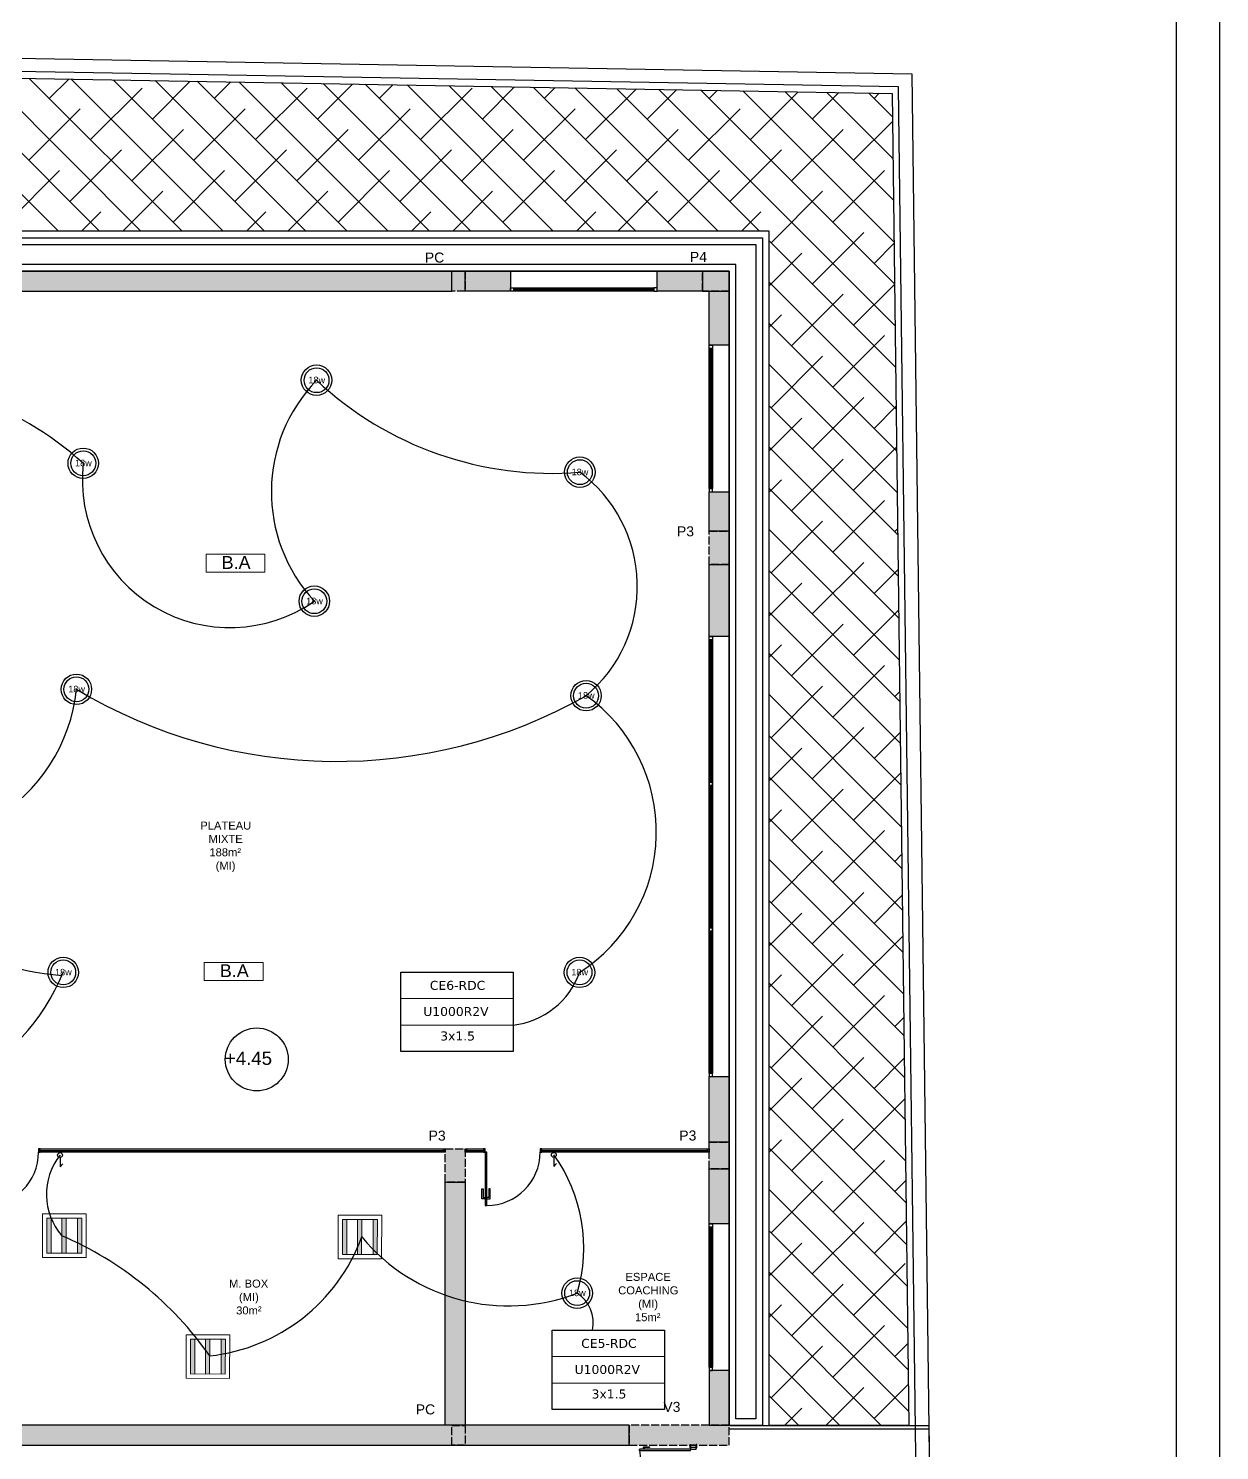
# Model space of a CAD drawing. Header units: millimetres. Extents: x 31778 to 54642, y 18502 to 28743.
# Drawn here: x 46196 to 47983, y 19904 to 22037 of the extents above; entities that cross this region are included whole.
import ezdxf
from ezdxf.enums import TextEntityAlignment as Align

# ---------------------------------------------------------------- set-up
doc = ezdxf.new("R2010")
doc.units = ezdxf.units.MM
for name, pattern in [('ACAD_ISO02W100', [15, 12, -3]), ('ACAD_ISO03W100', [30, 12, -18]), ('DASHED2', [0.375, 0.25, -0.125])]:
    doc.linetypes.add(name, pattern=pattern)
for name, color, linetype in [('BS', 1, 'Continuous'), ('CIRCUITS ECLAIRAGE', 1, 'Continuous'), ('ECLAIRAGE', 6, 'Continuous'), ('MUR BAS', 7, 'Continuous'), ('Plan Archi', 8, 'Continuous')]:
    doc.layers.add(name, color=color, linetype=linetype)
doc.layers.add('STRUCTURE POUTRES', color=5, linetype='ACAD_ISO03W100', lineweight=20)
doc.styles.add('ARIAL', font='arial.ttf')
doc.styles.get("Standard").update_dxf_attribs({"font": 'arial.ttf'})
doc.styles.add('STD', font='arial.ttf')
doc.styles.add('Verdana', font='verdana.ttf')

# ---------------------------------------------------------------- blocks, each defined once
blk = doc.blocks.new('18w')
at = {"layer": 'MUR BAS', "color": 1}
for radius in [46.6, 38.1]:
    blk.add_circle((54837.7, -12071.2), radius, dxfattribs=at)
at = {"layer": 'MUR BAS', "color": 1, "insert": (54812.6, -12060.4), "char_height": 20, "attachment_point": 1}
blk.add_mtext_dynamic_manual_height_columns('18w', width=53.485, gutter_width=100, heights=[0], dxfattribs=at)
blk = doc.blocks.new('12')
at = {"layer": 'ECLAIRAGE', "lineweight": 0, "ltscale": 0.5}
h = blk.add_hatch(color=1, dxfattribs=at)
h.set_gradient(color1=(255, 0, 0), one_color=1, tint=1)
h.paths.add_polyline_path([(-0.24, 0.215), (-0.24, 0.156), (0.24, 0.156), (0.24, 0.215)])
h.paths.add_polyline_path([(0.24, -0.059), (0.24, 0), (-0.24, 0), (-0.24, -0.059)])
h.paths.add_polyline_path([(-0.24, -0.206), (-0.24, -0.265), (0.24, -0.265), (0.24, -0.206)])
at = {"layer": 'ECLAIRAGE', "color": 1, "lineweight": 0, "ltscale": 0.5}
for p, q in [((-0.24, 0.156), (0.24, 0.156)), ((-0.24, 0), (0.24, 0)), ((-0.24, -0.059), (0.24, -0.059)), ((-0.24, -0.206), (0.24, -0.206))]:
    blk.add_line(p, q, dxfattribs=at)
for points in [[(-0.3, -0.325), (0.3, -0.325), (0.3, 0.275), (-0.3, 0.275)], [(-0.24, -0.265), (0.24, -0.265), (0.24, 0.215), (-0.24, 0.215)]]:
    blk.add_lwpolyline(points, close=True, dxfattribs=at)
blk = doc.blocks.new('interrupteur simple allumage')
at = {"color": 3}
for p, q in [((0, -27473), (-13941, -42319)), ((0, -73626), (0, -27473))]:
    blk.add_line(p, q, dxfattribs=at)
blk.add_circle((0, -85871), 12245, dxfattribs=at)
blk = doc.blocks.new("bloc d'ambiance")
at = {"layer": 'BS', "color": 5, "lineweight": 20}
blk.add_lwpolyline([(22.1, 6.7), (22.1, -6.7), (-22.1, -6.7), (-22.1, 6.7)], close=True, dxfattribs=at)
at = {"layer": 'BS', "insert": (-10.4, 5.4), "char_height": 9.63, "width": 35.96, "attachment_point": 1, "style": 'STD'}
blk.add_mtext('B.A', dxfattribs=at)
blk = doc.blocks.new('ETIQ ECL')
at = {"color": 6, "linetype": 'ByBlock'}
blk.add_lwpolyline([(-28.09, 19.8), (28.09, 19.8), (28.09, -19.8), (-28.09, -19.8)], close=True, dxfattribs=at)
at = {"layer": 'STRUCTURE POUTRES', "color": 6, "linetype": 'ByBlock'}
for points in [[(-28.09, 19.8), (28.09, 19.8), (28.09, 6.6), (-28.09, 6.6)], [(-28.09, 6.6), (28.09, 6.6), (28.09, -6.6), (-28.09, -6.6)], [(-28.09, -6.6), (28.09, -6.6), (28.09, -19.8), (-28.09, -19.8)]]:
    blk.add_lwpolyline(points, close=True, dxfattribs=at)
at = {"layer": 'STRUCTURE POUTRES', "color": 6, "linetype": 'ByBlock', "style": 'Verdana'}
for tag, p in [('CIRCUIT', (0.33, 10.99)), ('CABLE', (-0.49, -2.08)), ('SECTION', (0.37, -14.32))]:
    blk.add_attdef(tag, text='', height=4.5, dxfattribs=at).set_placement(p, align=Align.CENTER)

msp = doc.modelspace()

# ---------------------------------------------------------------- hatches: boundary and pattern name
at = {"layer": 'Plan Archi'}
h = msp.add_hatch(color=256, dxfattribs=at)
h.dxf.hatch_style = 1
h.paths.add_polyline_path([(46098.746, 21673.184), (46098.746, 21643.185), (46831.244, 21643.185), (46831.244, 21673.184)])
at = {"layer": 'Plan Archi', "linetype": 'ACAD_ISO02W100'}
for points in [[(46831.244, 21673.185), (46851.244, 21673.185), (46851.244, 21643.185), (46831.244, 21643.185)], [(47207.264, 21673.185), (47247.264, 21673.185), (47247.264, 21643.185), (47207.264, 21643.185)], [(47247.264, 21283.3), (47247.264, 21233.3), (47217.264, 21233.3), (47217.264, 21283.3)], [(46851.374, 20356.722), (46851.374, 20306.722), (46821.374, 20306.722), (46821.374, 20356.722)], [(47247.264, 20366.684), (47247.264, 20326.684), (47217.264, 20326.684), (47217.264, 20366.684)], [(46831.244, 19941.799), (46851.244, 19941.799), (46851.244, 19911.959), (46831.244, 19911.959)]]:
    msp.add_hatch(color=256, dxfattribs=at).paths.add_polyline_path(points)
at = {"layer": 'Plan Archi'}
h = msp.add_hatch(color=256, dxfattribs=at)
h.dxf.hatch_style = 1
h.paths.add_polyline_path([(46851.244, 21643.185), (46851.244, 21673.185), (46919.254, 21673.185), (46919.254, 21643.185)])
h = msp.add_hatch(color=256, dxfattribs=at)
h.dxf.hatch_style = 1
h.paths.add_polyline_path([(47139.254, 21643.185), (47139.254, 21673.185), (47207.264, 21673.185), (47207.264, 21643.185)])
at = {"layer": 'Plan Archi', "linetype": 'ACAD_ISO02W100'}
h = msp.add_hatch(color=256, dxfattribs=at)
h.dxf.hatch_style = 1
h.paths.add_polyline_path([(47247.264, 21673.185), (47207.264, 21673.185), (47207.264, 21643.185), (47247.264, 21643.185)])
at = {"layer": 'Plan Archi'}
h = msp.add_hatch(color=256, dxfattribs=at)
h.dxf.hatch_style = 1
h.paths.add_polyline_path([(47217.264, 21562.08), (47217.264, 21643.185), (47247.264, 21643.185), (47247.264, 21562.08)])
h = msp.add_hatch(color=256, dxfattribs=at)
h.dxf.hatch_style = 1
h.paths.add_polyline_path([(47217.264, 21283.3), (47217.264, 21342.08), (47247.264, 21342.08), (47247.264, 21283.3)])
h = msp.add_hatch(color=256, dxfattribs=at)
h.dxf.hatch_style = 1
h.paths.add_polyline_path([(47217.264, 21125.072), (47217.264, 21233.3), (47247.264, 21233.3), (47247.264, 21125.072)])
h = msp.add_hatch(color=256, dxfattribs=at)
h.dxf.hatch_style = 1
h.paths.add_polyline_path([(47217.264, 20366.684), (47217.264, 20465.072), (47247.264, 20465.072), (47247.264, 20366.684)])
h = msp.add_hatch(color=256, dxfattribs=at)
h.dxf.hatch_style = 1
h.paths.add_polyline_path([(47217.264, 20244.242), (47217.264, 20326.684), (47247.264, 20326.684), (47247.264, 20244.242)])
h = msp.add_hatch(color=256, dxfattribs=at)
h.dxf.hatch_style = 1
h.paths.add_polyline_path([(46821.374, 20306.722), (46851.374, 20306.722), (46851.374, 19941.959), (46821.374, 19941.959)])
h = msp.add_hatch(color=256, dxfattribs=at)
h.dxf.hatch_style = 1
h.paths.add_polyline_path([(47217.264, 20024.242), (47217.264, 19941.959), (47247.264, 19941.959), (47247.264, 20024.242)])
h = msp.add_hatch(color=256, dxfattribs=at)
h.dxf.hatch_style = 1
h.paths.add_polyline_path([(47097.509, 19941.959), (46098.746, 19941.959), (46098.746, 19911.959), (47097.509, 19911.959)])
at = {"layer": 'Plan Archi', "linetype": 'ACAD_ISO02W100'}
h = msp.add_hatch(color=256, dxfattribs=at)
h.dxf.hatch_style = 1
h.paths.add_polyline_path([(47247.264, 19941.959), (47097.509, 19941.959), (47097.509, 19911.959), (47247.264, 19911.959)])

# ---------------------------------------------------------------- linework, layer by layer
msp.add_lwpolyline([(47983.034, 23032.142), (47983.034, 19041.142), (42393.034, 19041.142), (42393.034, 23032.142)], close=True)
msp.add_lwpolyline([(42458.034, 19422.138), (42458.034, 22967.142), (47918.034, 22967.142), (47918.034, 19422.138)])
at = {"layer": 'CIRCUITS ECLAIRAGE', "color": 6}
for centre, radius, start, end in [((45950.978, 21023.749), 487.469, 47.833355, 94.637112), ((46801.308, 21342.132), 240.821, 135.933216, 222.923037), ((46980.894, 21884.81), 514.888, 226.775778, 274.722105), ((46498.553, 21360.297), 221.729, 173.587906, 304.757401), ((46896.288, 21200.359), 213.249, 309.750856, 53.450422), ((46013.823, 21071.47), 255.452, 245.569612, 354.275174), ((46658.547, 21697.275), 759.408, 239.050822, 299.513174), ((46887.649, 20832.206), 250.445, 302.655985, 54.621861), ((46281.213, 21038.045), 422.874, 208.096298, 265.2531), ((45946.225, 20745.177), 326.378, 257.451845, 337.703605), ((46910.393, 20660.835), 119.129, 276.112369, 340.643138), ((46318.236, 20288.419), 95.208, 141.767832, 220.683118), ((46790.422, 20208.357), 238.766, 343.427026, 35.712511), ((46040.617, 19746.587), 521.896, 35.032455, 66.821013), ((46438.589, 20318.687), 274.088, 276.151342, 339.911901), ((46916.263, 20407.23), 286.159, 219.672231, 291.097812), ((46990.177, 20095.794), 53.131, 347.821561, 56.800768)]:
    msp.add_arc(centre, radius, start, end, dxfattribs=at)
at = {"layer": 'Plan Archi', "color": 0}
for p, q in [((47501.491, 21949.507), (44986.09, 21993.691)), ((45005.654, 22013.35), (47521.244, 21969.163)), ((47521.244, 21969.163), (47551.086, 19611.799)), ((47531.084, 19611.799), (47501.491, 21949.507))]:
    msp.add_line(p, q, dxfattribs=at)
at = {"layer": 'Plan Archi'}
for p, q in [((44976.309, 21983.861), (47491.615, 21939.679)), ((46008.35, 21965.733), (46240.899, 21733.184)), ((46071.328, 21964.627), (46302.77, 21733.184)), ((46134.306, 21963.52), (46364.642, 21733.184)), ((46197.284, 21962.414), (46426.514, 21733.184)), ((46227.36, 21932.338), (46256.399, 21961.376)), ((46260.262, 21961.308), (46488.386, 21733.184)), ((46323.24, 21960.202), (46550.257, 21733.184)), ((46382.04, 21901.402), (46438.81, 21958.172)), ((46386.218, 21959.095), (46612.129, 21733.184)), ((46449.196, 21957.989), (46674.001, 21733.184)), ((46474.848, 21932.338), (46499.614, 21957.104)), ((46512.174, 21956.883), (46735.873, 21733.185)), ((46575.152, 21955.777), (46797.745, 21733.185)), ((46629.527, 21901.402), (46682.025, 21953.9)), ((46638.13, 21954.671), (46859.616, 21733.185)), ((46701.108, 21953.564), (46921.488, 21733.185)), ((46722.335, 21932.338), (46742.829, 21952.831)), ((46764.087, 21952.458), (46983.36, 21733.185)), ((46827.065, 21951.352), (47045.232, 21733.185)), ((46289.232, 21870.466), (46366.572, 21947.806)), ((46536.72, 21870.466), (46614.059, 21947.806)), ((46784.207, 21870.466), (46861.547, 21947.806)), ((46877.015, 21901.402), (46925.24, 21949.627)), ((46890.043, 21950.246), (47107.103, 21733.185)), ((46953.021, 21949.139), (47168.975, 21733.185)), ((46969.823, 21932.338), (46986.044, 21948.559)), ((47015.999, 21948.033), (47230.847, 21733.185)), ((47031.694, 21870.466), (47107.652, 21946.423)), ((47078.977, 21946.927), (47292.719, 21733.185)), ((47124.502, 21901.402), (47168.456, 21945.355)), ((47141.955, 21945.821), (47496.019, 21591.757)), ((47204.933, 21944.714), (47495.226, 21654.422)), ((47217.31, 21932.338), (47229.259, 21944.287)), ((47267.911, 21943.608), (47494.432, 21717.087)), ((47279.182, 21870.466), (47350.867, 21942.151)), ((47330.889, 21942.502), (47493.639, 21779.752)), ((47371.99, 21901.402), (47411.671, 21941.083)), ((47393.867, 21941.396), (47492.846, 21842.417)), ((47456.845, 21940.29), (47492.053, 21905.082)), ((47464.797, 21932.338), (47472.475, 21940.015)), ((47491.615, 21939.679), (47516.906, 19941.799)), ((46196.425, 21839.53), (46273.764, 21916.87)), ((46443.912, 21839.53), (46521.252, 21916.87)), ((46691.399, 21839.53), (46768.739, 21916.87)), ((46938.887, 21839.53), (47016.226, 21916.87)), ((47186.374, 21839.53), (47263.714, 21916.87)), ((47433.861, 21839.53), (47492.145, 21897.813)), ((46351.104, 21808.594), (46428.444, 21885.934)), ((46598.591, 21808.594), (46675.931, 21885.934)), ((46846.079, 21808.594), (46923.419, 21885.934)), ((47093.566, 21808.594), (47170.906, 21885.934)), ((47341.054, 21808.594), (47418.393, 21885.934)), ((46258.296, 21777.658), (46335.636, 21854.998)), ((46505.784, 21777.658), (46583.124, 21854.998)), ((46753.271, 21777.658), (46830.611, 21854.998)), ((47000.758, 21777.658), (47078.098, 21854.998)), ((47248.246, 21777.658), (47325.586, 21854.998)), ((46165.489, 21746.722), (46242.828, 21824.062)), ((46412.976, 21746.722), (46490.316, 21824.062)), ((46660.463, 21746.722), (46737.803, 21824.062)), ((46907.951, 21746.722), (46985.291, 21824.062)), ((47155.438, 21746.722), (47232.778, 21824.062)), ((47402.925, 21746.722), (47480.265, 21824.062)), ((46337.566, 21733.184), (46397.508, 21793.126)), ((46585.054, 21733.184), (46644.995, 21793.126)), ((46832.541, 21733.185), (46892.483, 21793.126)), ((47080.029, 21733.185), (47139.97, 21793.126)), ((47310.118, 21715.786), (47387.457, 21793.126)), ((46275.694, 21733.184), (46304.7, 21762.19)), ((46523.182, 21733.184), (46552.188, 21762.19)), ((46770.67, 21733.185), (46799.675, 21762.19)), ((47018.157, 21733.185), (47047.162, 21762.19)), ((47265.645, 21733.185), (47294.65, 21762.19)), ((47307.264, 21733.185), (44841.368, 21733.182)), ((44841.368, 21723.182), (47297.264, 21723.185)), ((47297.264, 21723.185), (47297.264, 19941.799)), ((47307.264, 19941.799), (47307.264, 21733.185)), ((47307.264, 21718.64), (47496.812, 21529.092)), ((47371.99, 21653.914), (47449.329, 21731.254)), ((44851.368, 21713.182), (47287.264, 21713.185)), ((47287.264, 21713.185), (47287.264, 19951.799)), ((47307.264, 21651.061), (47356.522, 21700.318)), ((47464.797, 21684.85), (47494.465, 21714.518)), ((47247.264, 21673.185), (44841.368, 21673.182)), ((47257.264, 21683.185), (44851.368, 21683.182)), ((46831.244, 21673.184), (46098.746, 21673.184)), ((46831.244, 21643.185), (46831.244, 21673.184)), ((46851.244, 21643.185), (46851.244, 21673.185)), ((46851.244, 21673.185), (46919.254, 21673.185)), ((46919.254, 21673.185), (46919.254, 21643.185)), ((47139.254, 21673.185), (46919.254, 21673.185)), ((47139.254, 21643.185), (47139.254, 21673.185)), ((47139.254, 21673.185), (47207.264, 21673.185)), ((47207.264, 21673.185), (47207.264, 21643.185)), ((47247.264, 19941.799), (47247.264, 21673.185)), ((47257.264, 19951.799), (47257.264, 21683.185)), ((47307.264, 21656.768), (47497.606, 21466.426)), ((47433.861, 21592.042), (47495.238, 21653.42)), ((46098.746, 21643.185), (46831.244, 21643.185)), ((46919.254, 21643.185), (46851.244, 21643.185)), ((46919.254, 21648.185), (46924.254, 21648.185)), ((46919.254, 21643.185), (46919.254, 21648.185)), ((46924.254, 21643.185), (46919.254, 21643.185)), ((46924.254, 21648.185), (47134.254, 21648.185)), ((46924.254, 21648.185), (46924.254, 21643.185)), ((46924.254, 21646.935), (46925.754, 21646.935)), ((46924.254, 21644.435), (46924.254, 21646.935)), ((46925.754, 21644.435), (46924.254, 21644.435)), ((47134.254, 21643.185), (46924.254, 21643.185)), ((46925.754, 21646.935), (46925.754, 21644.435)), ((46925.754, 21645.185), (46925.754, 21646.185)), ((46925.754, 21646.185), (47132.754, 21646.185)), ((47132.754, 21645.185), (46925.754, 21645.185)), ((47134.254, 21646.935), (47132.754, 21646.935)), ((47132.754, 21646.935), (47132.754, 21644.435)), ((47132.754, 21646.185), (47132.754, 21645.185)), ((47132.754, 21644.435), (47134.254, 21644.435)), ((47139.254, 21648.185), (47134.254, 21648.185)), ((47134.254, 21648.185), (47134.254, 21643.185)), ((47134.254, 21644.435), (47134.254, 21646.935)), ((47134.254, 21643.185), (47139.254, 21643.185)), ((47139.254, 21643.185), (47139.254, 21648.185)), ((47207.264, 21643.185), (47139.254, 21643.185)), ((47217.264, 21562.08), (47217.264, 21643.185)), ((47217.264, 21643.185), (47247.264, 21643.185)), ((47247.264, 21643.185), (47247.264, 21562.08)), ((47341.054, 21561.107), (47418.393, 21638.446)), ((47307.264, 21589.189), (47325.586, 21607.51)), ((47307.264, 21594.896), (47498.399, 21403.761)), ((47402.925, 21499.235), (47480.265, 21576.575)), ((47247.264, 21562.08), (47217.264, 21562.08)), ((47217.264, 21557.08), (47217.264, 21562.08)), ((47217.264, 21562.08), (47222.264, 21562.08)), ((47217.264, 21347.08), (47217.264, 21557.08)), ((47222.264, 21557.08), (47217.264, 21557.08)), ((47218.514, 21555.58), (47218.514, 21557.08)), ((47218.514, 21557.08), (47221.014, 21557.08)), ((47221.014, 21555.58), (47218.514, 21555.58)), ((47219.264, 21348.58), (47219.264, 21555.58)), ((47219.264, 21555.58), (47220.264, 21555.58)), ((47220.264, 21555.58), (47220.264, 21348.58)), ((47221.014, 21557.08), (47221.014, 21555.58)), ((47222.264, 21562.08), (47222.264, 21557.08)), ((47222.264, 21557.08), (47222.264, 21347.08)), ((47247.264, 21342.08), (47247.264, 21562.08)), ((47310.118, 21468.299), (47387.457, 21545.639)), ((47307.264, 21533.024), (47499.192, 21341.096)), ((47495.733, 21530.171), (47496.785, 21531.223)), ((47371.99, 21406.427), (47449.329, 21483.767)), ((47307.264, 21471.152), (47499.985, 21278.431)), ((47464.797, 21437.363), (47497.559, 21470.124)), ((47307.264, 21403.573), (47356.522, 21452.831)), ((47307.264, 21409.28), (47500.779, 21215.766)), ((47433.861, 21344.555), (47498.332, 21409.026)), ((47341.054, 21313.619), (47418.393, 21390.959)), ((47307.264, 21341.702), (47325.586, 21360.023)), ((47222.264, 21347.08), (47217.264, 21347.08)), ((47217.264, 21347.08), (47217.264, 21342.08)), ((47217.264, 21283.3), (47217.264, 21342.08)), ((47217.264, 21342.08), (47247.264, 21342.08)), ((47217.264, 21342.08), (47222.264, 21342.08)), ((47221.014, 21348.58), (47218.514, 21348.58)), ((47218.514, 21348.58), (47218.514, 21347.08)), ((47218.514, 21347.08), (47221.014, 21347.08)), ((47220.264, 21348.58), (47219.264, 21348.58)), ((47221.014, 21347.08), (47221.014, 21348.58)), ((47222.264, 21342.08), (47222.264, 21347.08)), ((47247.264, 21342.08), (47247.264, 21283.3)), ((47307.264, 21347.409), (47501.572, 21153.101)), ((47402.925, 21251.747), (47480.265, 21329.087)), ((47310.118, 21220.811), (47387.457, 21298.151)), ((47247.264, 21283.3), (47217.264, 21283.3)), ((47307.264, 21285.537), (47502.365, 21090.436)), ((47495.733, 21282.683), (47499.879, 21286.829)), ((47217.264, 21125.072), (47217.264, 21233.3)), ((47217.264, 21233.3), (47247.264, 21233.3)), ((47247.264, 21233.3), (47247.264, 21125.072)), ((47371.99, 21158.94), (47449.329, 21236.279)), ((47464.797, 21189.876), (47500.653, 21225.731)), ((47307.264, 21223.665), (47503.159, 21027.77)), ((47307.264, 21156.086), (47356.522, 21205.343)), ((47307.264, 21161.793), (47503.952, 20965.105)), ((47433.861, 21097.068), (47501.426, 21164.632)), ((47341.054, 21066.132), (47418.393, 21143.472)), ((47247.264, 21125.072), (47217.264, 21125.072)), ((47217.264, 21120.072), (47217.264, 21125.072)), ((47217.264, 21125.072), (47222.264, 21125.072)), ((47217.264, 20906.739), (47217.264, 21120.072)), ((47222.264, 21120.072), (47217.264, 21120.072)), ((47218.514, 21118.572), (47218.514, 21120.072)), ((47218.514, 21120.072), (47221.014, 21120.072)), ((47221.014, 21118.572), (47218.514, 21118.572)), ((47219.264, 20908.239), (47219.264, 21118.572)), ((47219.264, 21118.572), (47220.264, 21118.572)), ((47220.264, 21118.572), (47220.264, 20908.239)), ((47221.014, 21120.072), (47221.014, 21118.572)), ((47222.264, 21125.072), (47222.264, 21120.072)), ((47222.264, 21120.072), (47222.264, 20906.739)), ((47247.264, 20901.739), (47247.264, 21125.072)), ((47307.264, 21094.214), (47325.586, 21112.536)), ((47307.264, 21099.921), (47504.745, 20902.44)), ((47402.925, 21004.26), (47480.265, 21081.6)), ((47307.264, 21038.049), (47505.538, 20839.775)), ((47310.118, 20973.324), (47387.457, 21050.664)), ((47495.733, 21035.196), (47502.973, 21042.436)), ((47307.264, 20976.178), (47506.332, 20777.11)), ((47371.99, 20911.452), (47449.329, 20988.792)), ((47464.797, 20942.388), (47503.746, 20981.337)), ((47307.264, 20908.599), (47356.522, 20957.856)), ((47222.264, 20906.739), (47217.264, 20906.739)), ((47217.264, 20906.739), (47217.264, 20901.739)), ((47217.264, 20901.739), (47217.264, 20906.739)), ((47217.264, 20906.739), (47222.264, 20906.739)), ((47221.014, 20908.239), (47218.514, 20908.239)), ((47218.514, 20908.239), (47218.514, 20906.739)), ((47218.514, 20906.739), (47221.014, 20906.739)), ((47220.264, 20908.239), (47219.264, 20908.239)), ((47221.014, 20906.739), (47221.014, 20908.239)), ((47222.264, 20901.739), (47222.264, 20906.739)), ((47222.264, 20906.739), (47222.264, 20901.739)), ((47247.264, 20683.405), (47247.264, 20906.739)), ((47307.264, 20914.306), (47507.125, 20714.445)), ((47433.861, 20849.58), (47504.52, 20920.239)), ((47217.264, 20688.405), (47217.264, 20901.739)), ((47217.264, 20901.739), (47222.264, 20901.739)), ((47222.264, 20901.739), (47217.264, 20901.739)), ((47218.514, 20900.239), (47218.514, 20901.739)), ((47218.514, 20901.739), (47221.014, 20901.739)), ((47221.014, 20900.239), (47218.514, 20900.239)), ((47219.264, 20689.905), (47219.264, 20900.239)), ((47219.264, 20900.239), (47220.264, 20900.239)), ((47220.264, 20900.239), (47220.264, 20689.905)), ((47221.014, 20901.739), (47221.014, 20900.239)), ((47222.264, 20901.739), (47222.264, 20688.405)), ((47341.054, 20818.644), (47418.393, 20895.984)), ((47307.264, 20846.727), (47325.586, 20865.048)), ((47307.264, 20852.434), (47507.918, 20651.78)), ((47402.925, 20756.773), (47480.265, 20834.112)), ((47310.118, 20725.837), (47387.457, 20803.176)), ((47307.264, 20790.562), (47508.712, 20589.115)), ((47495.733, 20787.709), (47506.067, 20798.042)), ((47371.99, 20663.965), (47449.329, 20741.305)), ((47464.797, 20694.901), (47506.84, 20736.944)), ((47307.264, 20728.69), (47509.505, 20526.449)), ((47307.264, 20661.111), (47356.522, 20710.369)), ((47222.264, 20688.405), (47217.264, 20688.405)), ((47217.264, 20688.405), (47217.264, 20683.405)), ((47217.264, 20683.405), (47217.264, 20688.405)), ((47217.264, 20688.405), (47222.264, 20688.405)), ((47217.264, 20470.072), (47217.264, 20683.405)), ((47217.264, 20683.405), (47222.264, 20683.405)), ((47222.264, 20683.405), (47217.264, 20683.405)), ((47221.014, 20689.905), (47218.514, 20689.905)), ((47218.514, 20689.905), (47218.514, 20688.405)), ((47218.514, 20688.405), (47221.014, 20688.405)), ((47218.514, 20681.905), (47218.514, 20683.405)), ((47218.514, 20683.405), (47221.014, 20683.405)), ((47221.014, 20681.905), (47218.514, 20681.905)), ((47220.264, 20689.905), (47219.264, 20689.905)), ((47219.264, 20471.572), (47219.264, 20681.905)), ((47219.264, 20681.905), (47220.264, 20681.905)), ((47220.264, 20681.905), (47220.264, 20471.572)), ((47221.014, 20688.405), (47221.014, 20689.905)), ((47221.014, 20683.405), (47221.014, 20681.905)), ((47222.264, 20683.405), (47222.264, 20688.405)), ((47222.264, 20688.405), (47222.264, 20683.405)), ((47222.264, 20683.405), (47222.264, 20470.072)), ((47247.264, 20465.072), (47247.264, 20688.405)), ((47433.861, 20602.093), (47507.614, 20675.845)), ((47307.264, 20666.818), (47510.298, 20463.784)), ((47341.054, 20571.157), (47418.393, 20648.497)), ((47307.264, 20599.24), (47325.586, 20617.561)), ((47307.264, 20604.946), (47511.092, 20401.119)), ((47402.925, 20509.285), (47480.265, 20586.625)), ((47307.264, 20543.075), (47511.885, 20338.454)), ((47310.118, 20478.349), (47387.457, 20555.689)), ((47495.733, 20540.221), (47509.161, 20553.649)), ((47307.264, 20481.203), (47512.678, 20275.789)), ((47371.99, 20416.477), (47449.329, 20493.817)), ((47464.797, 20447.413), (47509.934, 20492.55)), ((47222.264, 20470.072), (47217.264, 20470.072)), ((47217.264, 20470.072), (47217.264, 20465.072)), ((47217.264, 20366.684), (47217.264, 20465.072)), ((47217.264, 20465.072), (47247.264, 20465.072)), ((47217.264, 20465.072), (47222.264, 20465.072)), ((47221.014, 20471.572), (47218.514, 20471.572)), ((47218.514, 20471.572), (47218.514, 20470.072)), ((47218.514, 20470.072), (47221.014, 20470.072)), ((47220.264, 20471.572), (47219.264, 20471.572)), ((47221.014, 20470.072), (47221.014, 20471.572)), ((47222.264, 20465.072), (47222.264, 20470.072)), ((47247.264, 20465.072), (47247.264, 20366.684)), ((47307.264, 20413.624), (47356.522, 20462.881)), ((47307.264, 20419.331), (47513.471, 20213.124)), ((47433.861, 20354.606), (47510.708, 20431.452)), ((47341.054, 20323.67), (47418.393, 20401.01)), ((46213.739, 20356.684), (46211.239, 20356.684)), ((46211.239, 20356.684), (46211.239, 20351.684)), ((46211.239, 20351.684), (46213.739, 20351.684)), ((46213.739, 20356.684), (46818.874, 20356.684)), ((46213.739, 20351.684), (46213.739, 20356.684)), ((46213.739, 20351.684), (46213.739, 20356.684)), ((46213.739, 20354.184), (46818.874, 20354.184)), ((46818.874, 20351.684), (46213.739, 20351.684)), ((46818.874, 20356.684), (46818.874, 20351.684)), ((46818.874, 20356.684), (46821.374, 20356.684)), ((46818.874, 20351.684), (46818.874, 20356.684)), ((46821.374, 20351.684), (46818.874, 20351.684)), ((46821.374, 20356.684), (46821.374, 20351.684)), ((46851.244, 20356.684), (46853.744, 20356.684)), ((46851.244, 20351.684), (46851.244, 20356.684)), ((46853.744, 20351.684), (46851.244, 20351.684)), ((46853.744, 20356.684), (46878.744, 20356.684)), ((46853.744, 20351.684), (46853.744, 20356.684)), ((46853.744, 20356.684), (46853.744, 20351.684)), ((46853.744, 20354.184), (46878.744, 20354.184)), ((46878.744, 20351.684), (46853.744, 20351.684)), ((46878.744, 20356.684), (46878.744, 20351.684)), ((46881.244, 20356.684), (46878.744, 20356.684)), ((46878.744, 20356.684), (46878.744, 20351.684)), ((46878.744, 20351.684), (46881.244, 20351.684)), ((46881.244, 20351.684), (46881.244, 20356.684)), ((46883.744, 20351.684), (46881.244, 20351.684)), ((46881.244, 20351.684), (46881.244, 20271.684)), ((46883.744, 20271.684), (46883.744, 20351.684)), ((46966.237, 20356.684), (46963.737, 20356.684)), ((46963.737, 20356.684), (46963.737, 20351.684)), ((46963.737, 20351.684), (46966.237, 20351.684)), ((46966.237, 20356.684), (47214.764, 20356.684)), ((46966.237, 20351.684), (46966.237, 20356.684)), ((46966.237, 20351.684), (46966.237, 20356.684)), ((46966.237, 20354.184), (47214.764, 20354.184)), ((47214.764, 20351.684), (46966.237, 20351.684)), ((47214.764, 20356.684), (47214.764, 20351.684)), ((47214.764, 20356.684), (47217.264, 20356.684)), ((47214.764, 20351.684), (47214.764, 20356.684)), ((47217.264, 20351.684), (47214.764, 20351.684)), ((47247.264, 20366.684), (47217.264, 20366.684)), ((47217.264, 20356.684), (47217.264, 20351.684)), ((47307.264, 20351.752), (47325.586, 20370.074)), ((47307.264, 20357.459), (47514.265, 20150.459)), ((47402.925, 20261.798), (47480.265, 20339.138)), ((47217.264, 20244.242), (47217.264, 20326.684)), ((47217.264, 20326.684), (47247.264, 20326.684)), ((47247.264, 20326.684), (47247.264, 20244.242)), ((47310.118, 20230.862), (47387.457, 20308.202)), ((47495.733, 20292.734), (47512.254, 20309.255)), ((46821.374, 20306.722), (46851.374, 20306.722)), ((46821.374, 19941.959), (46821.374, 20306.722)), ((46851.374, 20306.722), (46851.374, 19941.959)), ((46876.244, 20281.684), (46876.244, 20296.684)), ((46876.244, 20296.684), (46878.244, 20296.684)), ((46878.244, 20296.684), (46878.244, 20283.684)), ((46888.744, 20296.684), (46886.744, 20296.684)), ((46886.744, 20296.684), (46886.744, 20283.684)), ((46888.744, 20281.684), (46888.744, 20296.684)), ((47307.264, 20295.587), (47515.058, 20087.794)), ((46881.244, 20281.684), (46876.244, 20281.684)), ((46878.244, 20283.684), (46881.244, 20283.684)), ((46881.244, 20271.684), (46883.744, 20271.684)), ((46886.744, 20283.684), (46883.744, 20283.684)), ((46883.744, 20281.684), (46888.744, 20281.684)), ((47247.264, 20244.242), (47217.264, 20244.242)), ((47217.264, 20239.242), (47217.264, 20244.242)), ((47217.264, 20244.242), (47222.264, 20244.242)), ((47222.264, 20244.242), (47222.264, 20239.242)), ((47247.264, 20024.242), (47247.264, 20244.242)), ((47371.99, 20168.99), (47449.329, 20246.33)), ((47464.797, 20199.926), (47513.028, 20248.157)), ((47217.264, 20029.242), (47217.264, 20239.242)), ((47222.264, 20239.242), (47217.264, 20239.242)), ((47218.514, 20237.742), (47218.514, 20239.242)), ((47218.514, 20239.242), (47221.014, 20239.242)), ((47221.014, 20237.742), (47218.514, 20237.742)), ((47219.264, 20030.742), (47219.264, 20237.742)), ((47219.264, 20237.742), (47220.264, 20237.742)), ((47220.264, 20237.742), (47220.264, 20030.742)), ((47221.014, 20239.242), (47221.014, 20237.742)), ((47222.264, 20239.242), (47222.264, 20029.242)), ((47307.264, 20233.715), (47515.851, 20025.128)), ((47307.264, 20166.137), (47356.522, 20215.394)), ((47433.861, 20107.118), (47511.201, 20184.458)), ((47307.264, 20171.844), (47516.645, 19962.463)), ((47341.054, 20076.182), (47418.393, 20153.522)), ((47307.264, 20104.265), (47325.586, 20122.586)), ((47307.264, 20109.972), (47475.437, 19941.799)), ((47402.925, 20014.31), (47480.265, 20091.65)), ((47310.118, 19983.375), (47387.457, 20060.714)), ((47495.733, 20045.246), (47515.348, 20064.861)), ((47221.014, 20030.742), (47218.514, 20030.742)), ((47218.514, 20030.742), (47218.514, 20029.242)), ((47220.264, 20030.742), (47219.264, 20030.742)), ((47221.014, 20029.242), (47221.014, 20030.742)), ((47307.264, 20048.1), (47413.565, 19941.799)), ((47222.264, 20029.242), (47217.264, 20029.242)), ((47217.264, 20029.242), (47217.264, 20024.242)), ((47217.264, 20024.242), (47217.264, 19941.959)), ((47247.264, 20024.242), (47217.264, 20024.242)), ((47217.264, 20024.242), (47222.264, 20024.242)), ((47218.514, 20029.242), (47221.014, 20029.242)), ((47222.264, 20024.242), (47222.264, 20029.242)), ((47247.264, 19941.959), (47247.264, 20024.242)), ((47392.286, 19941.799), (47449.329, 19998.843)), ((47464.797, 19952.439), (47516.122, 20003.763)), ((47307.264, 19986.228), (47351.693, 19941.799)), ((47330.414, 19941.799), (47356.522, 19967.907)), ((47287.264, 19951.799), (47257.264, 19951.799)), ((47097.509, 19941.959), (46098.746, 19941.959)), ((46851.374, 19941.959), (46821.374, 19941.959)), ((47097.509, 19911.959), (47097.509, 19941.959)), ((47217.264, 19941.959), (47247.264, 19941.959)), ((47297.264, 19941.799), (47247.264, 19941.799)), ((47516.906, 19941.799), (47307.264, 19941.799)), ((46098.746, 19911.959), (47097.509, 19911.959)), ((47189.468, 19906.385), (47112.966, 19906.385)), ((47112.966, 19906.385), (47112.966, 19904.139)), ((47112.966, 19904.139), (47112.966, 19906.385)), ((47112.966, 19904.139), (47189.468, 19904.139)), ((47118.672, 19909.747), (47127.789, 19909.747)), ((47118.672, 19906.522), (47118.672, 19909.747)), ((47127.789, 19908.581), (47119.631, 19908.581)), ((47119.631, 19908.581), (47119.631, 19906.454)), ((47127.789, 19909.747), (47127.789, 19908.581)), ((47188.56, 19908.061), (47188.56, 19913.388)), ((47188.56, 19913.388), (47189.339, 19913.388)), ((47189.339, 19908.061), (47188.56, 19908.061)), ((47189.339, 19913.388), (47189.339, 19908.061)), ((47197.777, 19911.959), (47189.468, 19911.959)), ((47189.468, 19911.959), (47189.468, 19906.112)), ((47189.468, 19911.829), (47189.468, 19908.191)), ((47189.468, 19909.23), (47197.777, 19909.23)), ((47197.777, 19908.841), (47189.468, 19908.841)), ((47189.468, 19908.841), (47189.468, 19906.112)), ((47189.468, 19904.139), (47189.468, 19906.385)), ((47189.468, 19906.112), (47197.777, 19906.112)), ((47197.777, 19909.23), (47197.777, 19911.959)), ((47197.777, 19906.112), (47197.777, 19908.841)), ((47198.686, 19913.388), (47197.907, 19913.388)), ((47197.907, 19913.388), (47197.907, 19908.061)), ((47197.907, 19908.061), (47198.686, 19908.061)), ((47198.686, 19908.061), (47198.686, 19913.388))]:
    msp.add_line(p, q, dxfattribs=at)
at = {"layer": 'Plan Archi', "linetype": 'DASHED2'}
for p, q in [((44831.368, 21673.182), (47247.264, 21673.185)), ((47247.264, 21673.185), (47247.264, 19941.799)), ((47247.264, 19941.799), (47546.909, 19941.799)), ((47247.264, 19936.799), (47546.909, 19936.799)), ((47546.909, 19941.799), (47551.086, 19611.799))]:
    msp.add_line(p, q, dxfattribs=at)
at = {"layer": 'Plan Archi', "linetype": 'ACAD_ISO02W100'}
for p, q in [((46831.244, 21673.185), (46851.244, 21673.185)), ((46831.244, 21643.185), (46831.244, 21673.185)), ((46851.244, 21673.185), (46851.244, 21643.185)), ((47247.264, 21673.185), (47207.264, 21673.185)), ((47207.264, 21673.185), (47207.264, 21643.185)), ((47207.264, 21673.185), (47247.264, 21673.185)), ((47207.264, 21643.185), (47207.264, 21673.185)), ((47247.264, 21643.185), (47247.264, 21673.185)), ((47247.264, 21673.185), (47247.264, 21643.185)), ((46851.244, 21643.185), (46831.244, 21643.185)), ((47207.264, 21643.185), (47247.264, 21643.185)), ((47247.264, 21643.185), (47207.264, 21643.185)), ((47217.264, 21233.3), (47217.264, 21283.3)), ((47217.264, 21283.3), (47247.264, 21283.3)), ((47247.264, 21283.3), (47247.264, 21233.3)), ((47247.264, 21233.3), (47217.264, 21233.3)), ((46821.374, 20306.722), (46821.374, 20356.722)), ((46821.374, 20356.722), (46851.374, 20356.722)), ((46851.374, 20356.722), (46851.374, 20306.722)), ((47217.264, 20366.684), (47247.264, 20366.684)), ((47217.264, 20326.684), (47217.264, 20366.684)), ((47247.264, 20366.684), (47247.264, 20326.684)), ((47247.264, 20326.684), (47217.264, 20326.684)), ((47247.424, 20326.684), (47217.424, 20326.684)), ((46851.374, 20306.722), (46821.374, 20306.722)), ((46831.244, 19941.799), (46851.244, 19941.799)), ((46831.244, 19911.959), (46831.244, 19941.799)), ((46851.244, 19941.799), (46851.244, 19911.959)), ((47247.264, 19941.959), (47097.509, 19941.959)), ((47097.509, 19941.959), (47097.509, 19911.959)), ((47247.264, 19911.959), (47247.264, 19941.959)), ((46851.244, 19911.959), (46831.244, 19911.959)), ((47097.509, 19911.959), (47247.264, 19911.959))]:
    msp.add_line(p, q, dxfattribs=at)
at = {"layer": 'Plan Archi'}
msp.add_circle((46538.518, 20490.819), 47.173, dxfattribs=at)
for centre, radius, start, end in [((46131.246, 20351.684), 80, 270, 0), ((46883.744, 20351.684), 80, 270, 0), ((47191.546, 19906.226), 78.608, 181.521593, 268.485834)]:
    msp.add_arc(centre, radius, start, end, dxfattribs=at)

# ---------------------------------------------------------------- block references
at = {"layer": 'CIRCUITS ECLAIRAGE', "xscale": 0.4899999999999999, "yscale": 0.4899999999999999, "zscale": 0.4899999999999999}
for p in [(19757.792, 27424.497), (19407.732, 27299.933), (20152.802, 27286.545), (19754.483, 27093.004), (19397.522, 26960.863), (20162.171, 26951.28), (19377.722, 26536.224), (20152.309, 26536.224), (20148.79, 26055.126)]:
    msp.add_blockref('18w', p, dxfattribs=at)
at = {"layer": 'CIRCUITS ECLAIRAGE', "color": 6, "xscale": 2, "yscale": 2, "zscale": 2}
for p in [(46506.671, 21235.043, -0.077), (46503.993, 20622.672, -0.077)]:
    msp.add_blockref("bloc d'ambiance", p, dxfattribs=at)
at = {"layer": 'CIRCUITS ECLAIRAGE', "color": 6, "linetype": 'ByBlock', "xscale": 3, "yscale": 3, "zscale": 3}
for p, values in [((46838.801, 20562.183), {'SECTION': '3x1.5', 'CABLE': 'U1000R2V', 'CIRCUIT': 'CE6-RDC'}), ((47065.886, 20025.186), {'SECTION': '3x1.5', 'CABLE': 'U1000R2V', 'CIRCUIT': 'CE5-RDC'})]:
    msp.add_blockref('ETIQ ECL', p, dxfattribs=at).add_auto_attribs(values)
at = {"layer": 'CIRCUITS ECLAIRAGE', "xscale": 0.0003, "yscale": 0.0003, "zscale": 0.0003, "rotation": 180}
for p in [(46243.45, 20321.577), (46984.29, 20321.968)]:
    msp.add_blockref('interrupteur simple allumage', p, dxfattribs=at)
at = {"layer": 'CIRCUITS ECLAIRAGE', "lineweight": 0, "xscale": 109.1194556779988, "yscale": 109.1194556779988, "zscale": 109.1194556779988, "rotation": 269.872577147738}
for p in [(46252.48, 20226.341), (46696.004, 20224.547), (46467.957, 20045.12)]:
    msp.add_blockref('12', p, dxfattribs=at)

# ---------------------------------------------------------------- texts
at = {"layer": 'Plan Archi', "linetype": 'ByBlock', "style": 'ARIAL'}
for s, p in [('PC', (46790.767, 21686.147)), ('P4', (47188.338, 21687.125)), ('P3', (47168.97, 21275.454)), ('P3', (46796.389, 20368.999)), ('P3', (47172.485, 20369.183)), ('PC', (46777.068, 19958.332)), ('V3', (47148.564, 19962.169))]:
    msp.add_text(s, height=15, dxfattribs=at).set_placement(p)
at = {"layer": 'Plan Archi', "linetype": 'ByBlock'}
for s, height, p in [('PLATEAU', 12, (46453.835, 20835.565)), ('MIXTE', 12, (46466.22, 20815.565)), ('188m²', 12, (46467.472, 20795.516)), ('(MI)', 12, (46476.906, 20775.312)), ('+4.45', 20, (46490.77, 20482.594)), ('M. BOX', 12, (46497.051, 20148.534)), ('ESPACE', 12, (47091.689, 20158.64)), ('(MI)', 12, (46511.863, 20128.329)), ('COACHING', 12, (47080.843, 20138.427)), ('30m²', 12, (46507.651, 20108.28)), ('(MI)', 12, (47110.81, 20118.222)), ('15m²', 12, (47106.038, 20098.173))]:
    msp.add_text(s, height=height, rotation=360, dxfattribs=at).set_placement(p)

doc.saveas('drawing.dxf')
